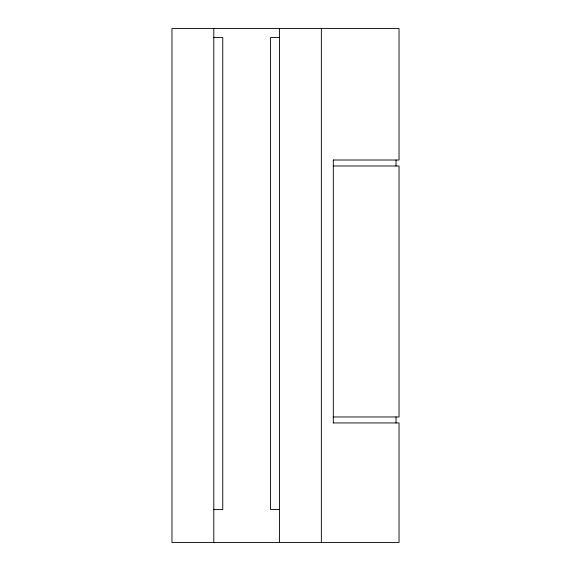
<?xml version="1.0" encoding="UTF-8"?>
<svg xmlns="http://www.w3.org/2000/svg" width="571" height="571" viewBox="0 0 571 571"><rect width="100%" height="100%" fill="white"/><g stroke="black" fill="none" stroke-linecap="round" stroke-linejoin="round"><path stroke-width="0.86" d="M213.79 37.515L222.754 37.515L222.754 509.582L213.79 509.582M279.526 37.515L270.561 37.515L270.561 509.582L279.526 509.582M333.236 160.016L399.036 160.016L399.036 28.55L171.964 28.55L171.964 542.45L399.036 542.45L399.036 422.94L333.236 422.94M333.236 165.99L399.036 165.99L399.036 416.966L333.236 416.966M396.024 160.016L396.024 165.99M396.024 416.966L396.024 422.94M333.307 160.016L333.307 422.94M321.352 28.55L321.352 542.45M279.526 28.55L279.526 542.45M213.79 28.55L213.79 542.45"/></g></svg>
